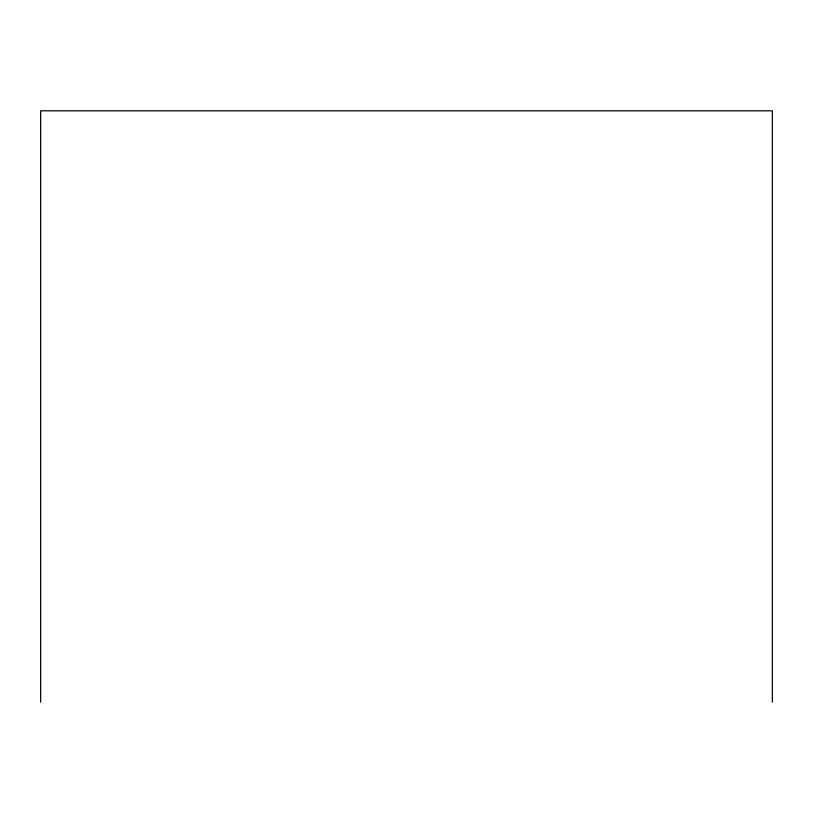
<?xml version="1.0" encoding="UTF-8"?>
<svg xmlns="http://www.w3.org/2000/svg" width="813" height="813" viewBox="0 0 813 813"><rect width="100%" height="100%" fill="white"/><g stroke="black" fill="none" stroke-linecap="round" stroke-linejoin="round"><path stroke-width="1.22" d="M772.35 702.178L772.35 110.822L40.65 110.822L40.65 702.178"/></g></svg>
